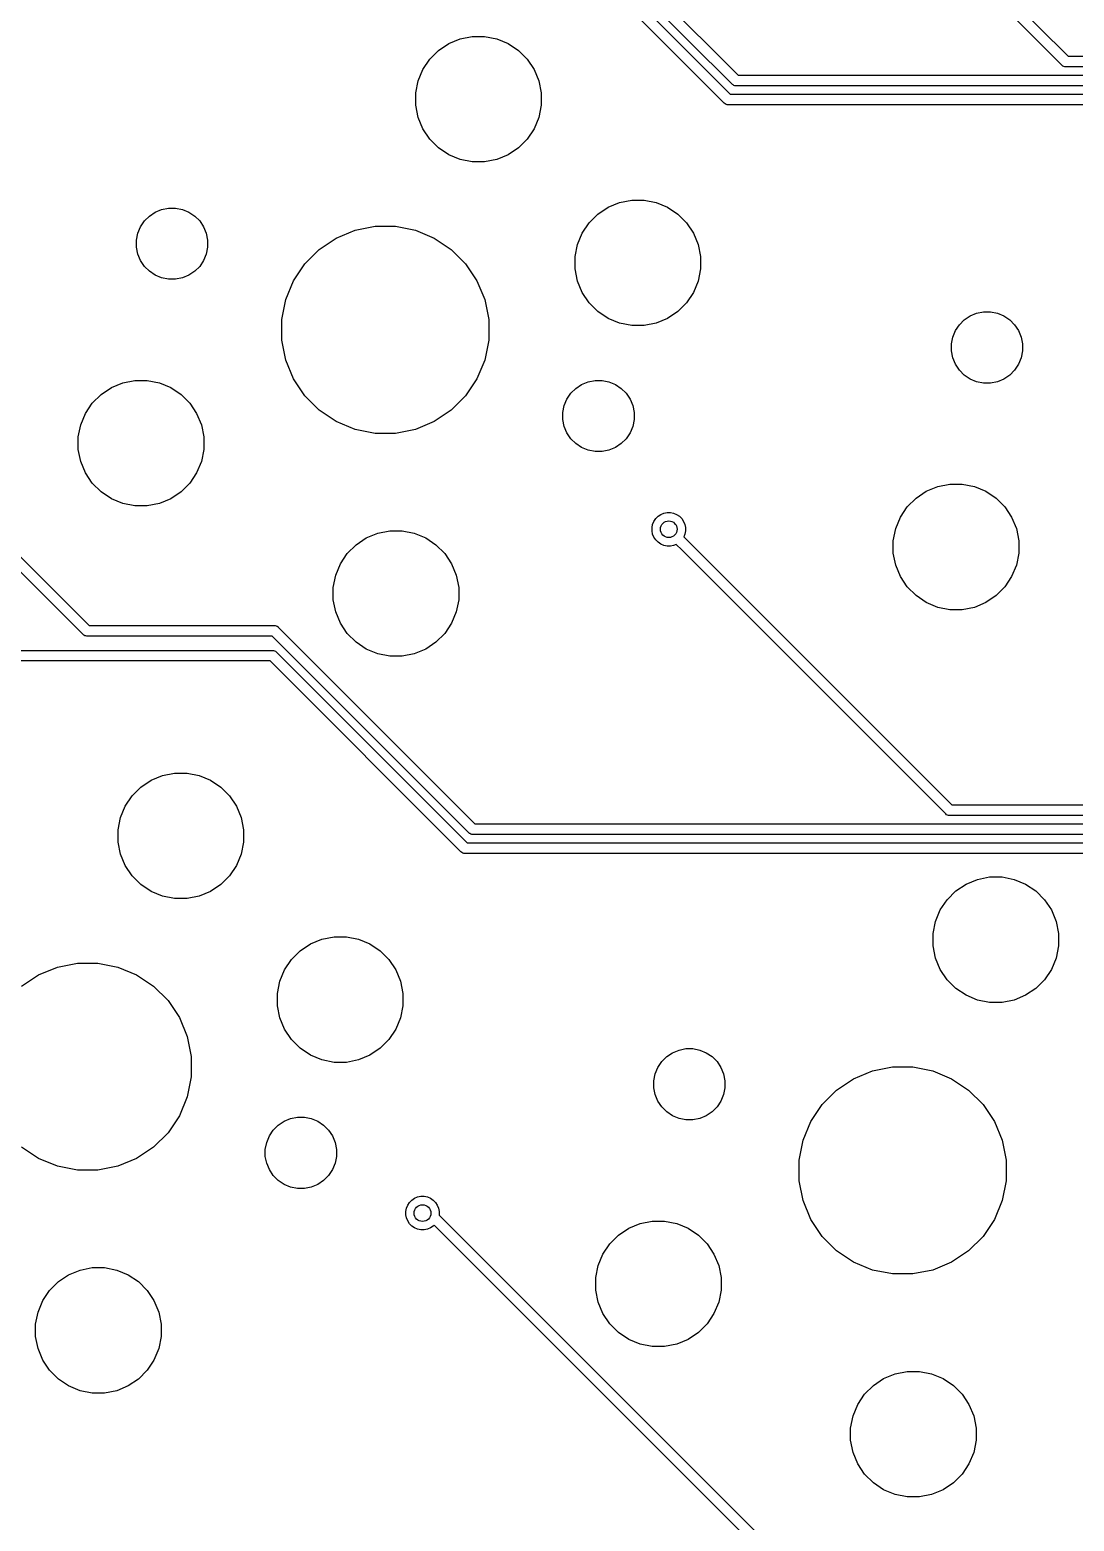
# Model space of a CAD drawing. Extents: x 0.3 to 11, y -13.3 to 4.6.
# Drawn here: x 1.891 to 2.874, y -10.975 to -9.571 of the extents above; entities that cross this region are included whole.
import ezdxf

# ---------------------------------------------------------------- set-up
doc = ezdxf.new("R2010")
doc.units = 0
doc.header["$MEASUREMENT"] = 0
doc.layers.add('BLACK', color=7, linetype='CONTINUOUS')

msp = doc.modelspace()

# ---------------------------------------------------------------- linework, layer by layer
at = {"layer": 'BLACK', "linetype": 'CONTINUOUS'}
for p, q in [((2.8625, -9.60423), (2.67656, -9.41828)), ((2.68363, -9.41121), (2.86828, -9.59587)), ((2.55192, -9.6221), (2.38821, -9.45839)), ((2.39399, -9.45002), (2.5577, -9.61374)), ((2.38658, -9.4679), (2.5503, -9.63161)), ((2.54452, -9.63998), (2.3808, -9.47626)), ((2.27555, -9.59033), (2.28522, -9.58387)), ((2.28522, -9.58387), (2.29597, -9.57942)), ((2.29597, -9.57942), (2.30738, -9.57715)), ((2.30738, -9.57715), (2.31901, -9.57715)), ((2.31901, -9.57715), (2.33042, -9.57942)), ((2.33042, -9.57942), (2.34117, -9.58387)), ((2.34117, -9.58387), (2.35084, -9.59033)), ((2.26086, -9.60823), (2.26732, -9.59856)), ((2.26732, -9.59856), (2.27555, -9.59033)), ((2.35084, -9.59033), (2.35907, -9.59856)), ((2.35907, -9.59856), (2.36553, -9.60823)), ((2.86828, -9.59587), (3.31692, -9.59587)), ((2.25641, -9.61898), (2.26086, -9.60823)), ((2.36553, -9.60823), (2.36998, -9.61898)), ((2.5577, -9.61374), (3.30952, -9.61374)), ((2.86266, -9.60442), (2.8625, -9.60423)), ((2.86342, -9.60504), (2.86266, -9.60442)), ((2.86429, -9.60551), (2.86342, -9.60504)), ((2.86523, -9.60579), (2.86429, -9.60551)), ((2.86621, -9.60589), (2.86523, -9.60579)), ((2.86646, -9.60587), (2.86621, -9.60589)), ((3.3151, -9.60587), (2.86646, -9.60587)), ((2.25414, -9.63039), (2.25641, -9.61898)), ((2.36998, -9.61898), (2.37225, -9.63039)), ((2.55208, -9.62229), (2.55192, -9.6221)), ((2.5523, -9.62247), (2.55208, -9.62229)), ((2.55284, -9.62292), (2.5523, -9.62247)), ((2.55371, -9.62338), (2.55284, -9.62292)), ((2.55465, -9.62367), (2.55371, -9.62338)), ((2.55563, -9.62376), (2.55465, -9.62367)), ((2.55588, -9.62374), (2.55563, -9.62376)), ((3.30769, -9.62374), (2.55588, -9.62374)), ((2.25414, -9.64202), (2.25414, -9.63039)), ((2.25641, -9.65343), (2.25414, -9.64202)), ((2.37225, -9.64202), (2.36998, -9.65343)), ((2.37225, -9.63039), (2.37225, -9.64202)), ((2.54468, -9.64017), (2.54452, -9.63998)), ((2.5452, -9.6406), (2.54468, -9.64017)), ((2.54544, -9.64079), (2.5452, -9.6406)), ((2.54631, -9.64126), (2.54544, -9.64079)), ((2.54725, -9.64154), (2.54631, -9.64126)), ((2.54823, -9.64164), (2.54725, -9.64154)), ((2.54847, -9.64161), (2.54823, -9.64164)), ((3.30029, -9.64161), (2.54847, -9.64161)), ((2.5503, -9.63161), (3.30212, -9.63161)), ((2.26086, -9.66418), (2.25641, -9.65343)), ((2.36998, -9.65343), (2.36553, -9.66418)), ((2.26732, -9.67385), (2.26086, -9.66418)), ((2.36553, -9.66418), (2.35907, -9.67385)), ((2.27555, -9.68207), (2.26732, -9.67385)), ((2.28522, -9.68854), (2.27555, -9.68207)), ((2.35084, -9.68207), (2.34117, -9.68854)), ((2.35907, -9.67385), (2.35084, -9.68207)), ((2.29597, -9.69299), (2.28522, -9.68854)), ((2.30738, -9.69526), (2.29597, -9.69299)), ((2.31901, -9.69526), (2.30738, -9.69526)), ((2.33042, -9.69299), (2.31901, -9.69526)), ((2.34117, -9.68854), (2.33042, -9.69299)), ((2.00881, -9.74259), (2.0149, -9.74007)), ((2.0149, -9.74007), (2.02138, -9.73878)), ((2.02138, -9.73878), (2.02797, -9.73878)), ((2.02797, -9.73878), (2.03445, -9.74007)), ((2.03445, -9.74007), (2.04054, -9.74259)), ((2.42562, -9.74438), (2.43529, -9.73792)), ((2.43529, -9.73792), (2.44604, -9.73347)), ((2.44604, -9.73347), (2.45745, -9.7312)), ((2.45745, -9.7312), (2.46908, -9.7312)), ((2.46908, -9.7312), (2.48049, -9.73347)), ((2.48049, -9.73347), (2.49124, -9.73792)), ((2.49124, -9.73792), (2.50091, -9.74438)), ((1.99246, -9.76251), (1.99499, -9.75641)), ((1.99499, -9.75641), (1.99865, -9.75093)), ((1.99865, -9.75093), (2.00332, -9.74626)), ((2.00332, -9.74626), (2.00881, -9.74259)), ((2.04054, -9.74259), (2.04603, -9.74626)), ((2.04603, -9.74626), (2.0507, -9.75093)), ((2.0507, -9.75093), (2.05436, -9.75641)), ((2.05436, -9.75641), (2.05689, -9.76251)), ((2.19702, -9.7597), (2.21585, -9.75596)), ((2.21585, -9.75596), (2.23504, -9.75596)), ((2.23504, -9.75596), (2.25387, -9.7597)), ((2.41093, -9.76228), (2.41739, -9.75261)), ((2.41739, -9.75261), (2.42562, -9.74438)), ((2.50091, -9.74438), (2.50914, -9.75261)), ((2.50914, -9.75261), (2.5156, -9.76228)), ((1.99118, -9.76898), (1.99246, -9.76251)), ((1.99118, -9.77558), (1.99118, -9.76898)), ((2.05689, -9.76251), (2.05818, -9.76898)), ((2.05818, -9.76898), (2.05818, -9.77558)), ((2.16333, -9.77771), (2.17929, -9.76705)), ((2.17929, -9.76705), (2.19702, -9.7597)), ((2.25387, -9.7597), (2.2716, -9.76705)), ((2.2716, -9.76705), (2.28756, -9.77771)), ((2.40648, -9.77303), (2.41093, -9.76228)), ((2.5156, -9.76228), (2.52005, -9.77303)), ((1.99246, -9.78205), (1.99118, -9.77558)), ((1.99499, -9.78815), (1.99246, -9.78205)), ((2.05689, -9.78205), (2.05436, -9.78815)), ((2.05818, -9.77558), (2.05689, -9.78205)), ((2.14976, -9.79128), (2.16333, -9.77771)), ((2.28756, -9.77771), (2.30113, -9.79128)), ((2.40421, -9.78443), (2.40648, -9.77303)), ((2.40421, -9.79607), (2.40421, -9.78443)), ((2.52005, -9.77303), (2.52232, -9.78443)), ((2.52232, -9.78443), (2.52232, -9.79607)), ((1.99865, -9.79364), (1.99499, -9.78815)), ((2.00332, -9.7983), (1.99865, -9.79364)), ((2.00881, -9.80197), (2.00332, -9.7983)), ((2.04603, -9.7983), (2.04054, -9.80197)), ((2.0507, -9.79364), (2.04603, -9.7983)), ((2.05436, -9.78815), (2.0507, -9.79364)), ((2.13909, -9.80724), (2.14976, -9.79128)), ((2.30113, -9.79128), (2.31179, -9.80724)), ((2.40648, -9.80748), (2.40421, -9.79607)), ((2.52232, -9.79607), (2.52005, -9.80748)), ((2.0149, -9.80449), (2.00881, -9.80197)), ((2.02138, -9.80578), (2.0149, -9.80449)), ((2.02797, -9.80578), (2.02138, -9.80578)), ((2.03445, -9.80449), (2.02797, -9.80578)), ((2.04054, -9.80197), (2.03445, -9.80449)), ((2.13175, -9.82497), (2.13909, -9.80724)), ((2.31179, -9.80724), (2.31914, -9.82497)), ((2.41093, -9.81822), (2.40648, -9.80748)), ((2.52005, -9.80748), (2.5156, -9.81822)), ((2.128, -9.8438), (2.13175, -9.82497)), ((2.31914, -9.82497), (2.32288, -9.8438)), ((2.41739, -9.8279), (2.41093, -9.81822)), ((2.5156, -9.81822), (2.50914, -9.8279)), ((2.42562, -9.83612), (2.41739, -9.8279)), ((2.43529, -9.84259), (2.42562, -9.83612)), ((2.50091, -9.83612), (2.49124, -9.84259)), ((2.50914, -9.8279), (2.50091, -9.83612)), ((2.77062, -9.84396), (2.77611, -9.8403)), ((2.77611, -9.8403), (2.78221, -9.83777)), ((2.78221, -9.83777), (2.78868, -9.83648)), ((2.78868, -9.83648), (2.79528, -9.83648)), ((2.79528, -9.83648), (2.80175, -9.83777)), ((2.80175, -9.83777), (2.80785, -9.8403)), ((2.80785, -9.8403), (2.81333, -9.84396)), ((2.128, -9.86299), (2.128, -9.8438)), ((2.32288, -9.8438), (2.32288, -9.86299)), ((2.44604, -9.84704), (2.43529, -9.84259)), ((2.45745, -9.84931), (2.44604, -9.84704)), ((2.46908, -9.84931), (2.45745, -9.84931)), ((2.48049, -9.84704), (2.46908, -9.84931)), ((2.49124, -9.84259), (2.48049, -9.84704)), ((2.75977, -9.86021), (2.76229, -9.85411)), ((2.76229, -9.85411), (2.76596, -9.84863)), ((2.76596, -9.84863), (2.77062, -9.84396)), ((2.81333, -9.84396), (2.818, -9.84863)), ((2.818, -9.84863), (2.82167, -9.85411)), ((2.82167, -9.85411), (2.82419, -9.86021)), ((2.13175, -9.88182), (2.128, -9.86299)), ((2.32288, -9.86299), (2.31914, -9.88182)), ((2.75848, -9.86668), (2.75977, -9.86021)), ((2.75848, -9.87328), (2.75848, -9.86668)), ((2.82419, -9.86021), (2.82548, -9.86668)), ((2.82548, -9.86668), (2.82548, -9.87328)), ((2.13909, -9.89955), (2.13175, -9.88182)), ((2.31914, -9.88182), (2.31179, -9.89955)), ((2.75977, -9.87975), (2.75848, -9.87328)), ((2.76229, -9.88585), (2.75977, -9.87975)), ((2.82419, -9.87975), (2.82167, -9.88585)), ((2.82548, -9.87328), (2.82419, -9.87975)), ((2.76596, -9.89134), (2.76229, -9.88585)), ((2.77062, -9.896), (2.76596, -9.89134)), ((2.77611, -9.89967), (2.77062, -9.896)), ((2.81333, -9.896), (2.80785, -9.89967)), ((2.818, -9.89134), (2.81333, -9.896)), ((2.82167, -9.88585), (2.818, -9.89134)), ((1.95787, -9.9142), (1.96754, -9.90774)), ((1.96754, -9.90774), (1.97829, -9.90328)), ((1.97829, -9.90328), (1.9897, -9.90102)), ((1.9897, -9.90102), (2.00133, -9.90102)), ((2.00133, -9.90102), (2.01274, -9.90328)), ((2.01274, -9.90328), (2.02348, -9.90774)), ((2.02348, -9.90774), (2.03316, -9.9142)), ((2.14976, -9.91551), (2.13909, -9.89955)), ((2.31179, -9.89955), (2.30113, -9.91551)), ((2.40019, -9.91316), (2.40486, -9.90849)), ((2.40486, -9.90849), (2.41034, -9.90483)), ((2.41034, -9.90483), (2.41644, -9.9023)), ((2.41644, -9.9023), (2.42291, -9.90101)), ((2.42291, -9.90101), (2.42951, -9.90101)), ((2.42951, -9.90101), (2.43598, -9.9023)), ((2.43598, -9.9023), (2.44208, -9.90483)), ((2.44208, -9.90483), (2.44757, -9.90849)), ((2.44757, -9.90849), (2.45223, -9.91316)), ((2.78221, -9.9022), (2.77611, -9.89967)), ((2.78868, -9.90348), (2.78221, -9.9022)), ((2.79528, -9.90348), (2.78868, -9.90348)), ((2.80175, -9.9022), (2.79528, -9.90348)), ((2.80785, -9.89967), (2.80175, -9.9022)), ((1.94318, -9.9321), (1.94964, -9.92242)), ((1.94964, -9.92242), (1.95787, -9.9142)), ((2.03316, -9.9142), (2.04138, -9.92242)), ((2.04138, -9.92242), (2.04785, -9.9321)), ((2.16333, -9.92908), (2.14976, -9.91551)), ((2.30113, -9.91551), (2.28756, -9.92908)), ((2.39271, -9.93121), (2.394, -9.92474)), ((2.394, -9.92474), (2.39652, -9.91864)), ((2.39652, -9.91864), (2.40019, -9.91316)), ((2.45223, -9.91316), (2.4559, -9.91864)), ((2.4559, -9.91864), (2.45842, -9.92474)), ((2.45842, -9.92474), (2.45971, -9.93121)), ((1.93873, -9.94284), (1.94318, -9.9321)), ((2.04785, -9.9321), (2.0523, -9.94284)), ((2.17929, -9.93975), (2.16333, -9.92908)), ((2.28756, -9.92908), (2.2716, -9.93975)), ((2.39271, -9.93781), (2.39271, -9.93121)), ((2.394, -9.94428), (2.39271, -9.93781)), ((2.45971, -9.93781), (2.45842, -9.94428)), ((2.45971, -9.93121), (2.45971, -9.93781)), ((1.94077, -10.14), (1.74979, -9.94899)), ((1.75686, -9.94192), (1.94655, -10.1316)), ((1.93646, -9.95425), (1.93873, -9.94284)), ((2.0523, -9.94284), (2.05457, -9.95425)), ((2.19702, -9.94709), (2.17929, -9.93975)), ((2.21585, -9.95084), (2.19702, -9.94709)), ((2.23504, -9.95084), (2.21585, -9.95084)), ((2.25387, -9.94709), (2.23504, -9.95084)), ((2.2716, -9.93975), (2.25387, -9.94709)), ((2.39652, -9.95038), (2.394, -9.94428)), ((2.40019, -9.95587), (2.39652, -9.95038)), ((2.4559, -9.95038), (2.45223, -9.95587)), ((2.45842, -9.94428), (2.4559, -9.95038)), ((1.93646, -9.96589), (1.93646, -9.95425)), ((1.93873, -9.9773), (1.93646, -9.96589)), ((2.05457, -9.96589), (2.0523, -9.9773)), ((2.05457, -9.95425), (2.05457, -9.96589)), ((2.40486, -9.96053), (2.40019, -9.95587)), ((2.41034, -9.9642), (2.40486, -9.96053)), ((2.41644, -9.96673), (2.41034, -9.9642)), ((2.42291, -9.96801), (2.41644, -9.96673)), ((2.43598, -9.96673), (2.42951, -9.96801)), ((2.44208, -9.9642), (2.43598, -9.96673)), ((2.44757, -9.96053), (2.44208, -9.9642)), ((2.45223, -9.95587), (2.44757, -9.96053)), ((1.94318, -9.98804), (1.93873, -9.9773)), ((2.0523, -9.9773), (2.04785, -9.98804)), ((2.42951, -9.96801), (2.42291, -9.96801)), ((1.94964, -9.99772), (1.94318, -9.98804)), ((2.04785, -9.98804), (2.04138, -9.99772)), ((1.95787, -10.0059), (1.94964, -9.99772)), ((1.96754, -10.0124), (1.95787, -10.0059)), ((2.03316, -10.0059), (2.02348, -10.0124)), ((2.04138, -9.99772), (2.03316, -10.0059)), ((2.72517, -10.0119), (2.73484, -10.0054)), ((2.73484, -10.0054), (2.74559, -10.001)), ((2.74559, -10.001), (2.757, -9.99872)), ((2.757, -9.99872), (2.76863, -9.99872)), ((2.76863, -9.99872), (2.78004, -10.001)), ((2.78004, -10.001), (2.79079, -10.0054)), ((2.79079, -10.0054), (2.80046, -10.0119)), ((1.97829, -10.0169), (1.96754, -10.0124)), ((1.9897, -10.0191), (1.97829, -10.0169)), ((2.00133, -10.0191), (1.9897, -10.0191)), ((2.01274, -10.0169), (2.00133, -10.0191)), ((2.02348, -10.0124), (2.01274, -10.0169)), ((2.71048, -10.0298), (2.71694, -10.0201)), ((2.71694, -10.0201), (2.72517, -10.0119)), ((2.80046, -10.0119), (2.80869, -10.0201)), ((2.80869, -10.0201), (2.81515, -10.0298)), ((2.47657, -10.0396), (2.47718, -10.0365)), ((2.47718, -10.0365), (2.47837, -10.0337)), ((2.47837, -10.0337), (2.48009, -10.0311)), ((2.48009, -10.0311), (2.48228, -10.0289)), ((2.48228, -10.0289), (2.48486, -10.0272)), ((2.48486, -10.0272), (2.48773, -10.026)), ((2.48773, -10.026), (2.49077, -10.0254)), ((2.49077, -10.0254), (2.49387, -10.0254)), ((2.49387, -10.0254), (2.49692, -10.026)), ((2.49692, -10.026), (2.49978, -10.0272)), ((2.49978, -10.0272), (2.50236, -10.0289)), ((2.50236, -10.0289), (2.50456, -10.0311)), ((2.50456, -10.0311), (2.50628, -10.0337)), ((2.50628, -10.0337), (2.50747, -10.0365)), ((2.50747, -10.0365), (2.50807, -10.0396)), ((2.70603, -10.0405), (2.71048, -10.0298)), ((2.81515, -10.0298), (2.8196, -10.0405)), ((2.1979, -10.0558), (2.20758, -10.0493)), ((2.20758, -10.0493), (2.21832, -10.0449)), ((2.21832, -10.0449), (2.22973, -10.0426)), ((2.22973, -10.0426), (2.24137, -10.0426)), ((2.24137, -10.0426), (2.25277, -10.0449)), ((2.25277, -10.0449), (2.26352, -10.0493)), ((2.26352, -10.0493), (2.27319, -10.0558)), ((2.47657, -10.0427), (2.47657, -10.0396)), ((2.47718, -10.0457), (2.47657, -10.0427)), ((2.47837, -10.0486), (2.47718, -10.0457)), ((2.48009, -10.0512), (2.47837, -10.0486)), ((2.48228, -10.0534), (2.48009, -10.0512)), ((2.50747, -10.0457), (2.50645, -10.0482)), ((2.50645, -10.0482), (2.51178, -10.0535)), ((2.50807, -10.0427), (2.50747, -10.0457)), ((2.50807, -10.0396), (2.50807, -10.0427)), ((2.70376, -10.052), (2.70603, -10.0405)), ((2.8196, -10.0405), (2.82187, -10.052)), ((2.18322, -10.0737), (2.18968, -10.064)), ((2.18968, -10.064), (2.1979, -10.0558)), ((2.27319, -10.0558), (2.28142, -10.064)), ((2.28142, -10.064), (2.28788, -10.0737)), ((2.48486, -10.0551), (2.48228, -10.0534)), ((2.48773, -10.0563), (2.48486, -10.0551)), ((2.49077, -10.0569), (2.48773, -10.0563)), ((2.49387, -10.0569), (2.49077, -10.0569)), ((2.49692, -10.0563), (2.49387, -10.0569)), ((2.49938, -10.0553), (2.49692, -10.0563)), ((2.50471, -10.0606), (2.49938, -10.0553)), ((2.75306, -10.309), (2.50471, -10.0606)), ((2.50471, -10.0606), (2.50471, -10.0606)), ((2.51178, -10.0535), (2.51178, -10.0535)), ((2.51178, -10.0535), (2.75884, -10.3006)), ((2.70376, -10.0636), (2.70376, -10.052)), ((2.70603, -10.075), (2.70376, -10.0636)), ((2.82187, -10.0636), (2.8196, -10.075)), ((2.82187, -10.052), (2.82187, -10.0636)), ((2.17876, -10.0844), (2.18322, -10.0737)), ((2.28788, -10.0737), (2.29233, -10.0844)), ((2.71048, -10.0857), (2.70603, -10.075)), ((2.8196, -10.075), (2.81515, -10.0857)), ((2.17649, -10.0958), (2.17876, -10.0844)), ((2.29233, -10.0844), (2.2946, -10.0958)), ((2.71694, -10.0954), (2.71048, -10.0857)), ((2.81515, -10.0857), (2.80869, -10.0954)), ((2.17649, -10.1075), (2.17649, -10.0958)), ((2.2946, -10.0958), (2.2946, -10.1075)), ((2.72517, -10.1036), (2.71694, -10.0954)), ((2.73484, -10.1101), (2.72517, -10.1036)), ((2.80046, -10.1036), (2.79079, -10.1101)), ((2.80869, -10.0954), (2.80046, -10.1036)), ((2.17876, -10.1189), (2.17649, -10.1075)), ((2.18322, -10.1296), (2.17876, -10.1189)), ((2.29233, -10.1189), (2.28788, -10.1296)), ((2.2946, -10.1075), (2.29233, -10.1189)), ((2.74559, -10.1146), (2.73484, -10.1101)), ((2.757, -10.1168), (2.74559, -10.1146)), ((2.76863, -10.1168), (2.757, -10.1168)), ((2.78004, -10.1146), (2.76863, -10.1168)), ((2.79079, -10.1101), (2.78004, -10.1146)), ((1.94655, -10.1316), (2.1207, -10.1316)), ((2.1207, -10.1316), (2.12095, -10.1316)), ((2.12095, -10.1316), (2.12119, -10.1316)), ((2.12119, -10.1316), (2.12193, -10.1317)), ((2.12193, -10.1317), (2.12287, -10.132)), ((2.12287, -10.132), (2.12374, -10.1324)), ((2.12374, -10.1324), (2.1245, -10.1331)), ((2.1245, -10.1331), (2.12466, -10.1333)), ((2.12466, -10.1333), (2.30987, -10.3185)), ((2.18968, -10.1393), (2.18322, -10.1296)), ((2.28788, -10.1296), (2.28142, -10.1393)), ((1.94093, -10.1402), (1.94077, -10.14)), ((1.94169, -10.1408), (1.94093, -10.1402)), ((1.94256, -10.1413), (1.94169, -10.1408)), ((1.9435, -10.1415), (1.94256, -10.1413)), ((1.94448, -10.1416), (1.9435, -10.1415)), ((1.94473, -10.1416), (1.94448, -10.1416)), ((2.11888, -10.1416), (1.94473, -10.1416)), ((2.30409, -10.3268), (2.11888, -10.1416)), ((2.1979, -10.1475), (2.18968, -10.1393)), ((2.20758, -10.154), (2.1979, -10.1475)), ((2.27319, -10.1475), (2.26352, -10.154)), ((2.28142, -10.1393), (2.27319, -10.1475)), ((1.38898, -10.1551), (2.11894, -10.1551)), ((2.11894, -10.1551), (2.11919, -10.1551)), ((2.11919, -10.1551), (2.11944, -10.1551)), ((2.11944, -10.1551), (2.12017, -10.1552)), ((2.12017, -10.1552), (2.12111, -10.1555)), ((2.12111, -10.1555), (2.12198, -10.156)), ((2.12198, -10.156), (2.12274, -10.1566)), ((2.12274, -10.1566), (2.1229, -10.1568)), ((2.1229, -10.1568), (2.30246, -10.3363)), ((2.21832, -10.1584), (2.20758, -10.154)), ((2.22973, -10.1607), (2.21832, -10.1584)), ((2.24137, -10.1607), (2.22973, -10.1607)), ((2.25277, -10.1584), (2.24137, -10.1607)), ((2.26352, -10.154), (2.25277, -10.1584)), ((2.11712, -10.1651), (1.38715, -10.1651)), ((2.29668, -10.3447), (2.11712, -10.1651)), ((2.005, -10.2774), (2.01575, -10.273)), ((2.01575, -10.273), (2.02716, -10.2707)), ((2.02716, -10.2707), (2.03879, -10.2707)), ((2.03879, -10.2707), (2.0502, -10.273)), ((2.0502, -10.273), (2.06095, -10.2774)), ((1.98711, -10.2921), (1.99533, -10.2839)), ((1.99533, -10.2839), (2.005, -10.2774)), ((2.06095, -10.2774), (2.07062, -10.2839)), ((2.07062, -10.2839), (2.07885, -10.2921)), ((1.97619, -10.3125), (1.98064, -10.3018)), ((1.98064, -10.3018), (1.98711, -10.2921)), ((2.07885, -10.2921), (2.08531, -10.3018)), ((2.08531, -10.3018), (2.08976, -10.3125)), ((2.75884, -10.3006), (3.06102, -10.3006)), ((1.97392, -10.3239), (1.97619, -10.3125)), ((2.08976, -10.3125), (2.09203, -10.3239)), ((2.75322, -10.3091), (2.75306, -10.309)), ((2.75398, -10.3098), (2.75322, -10.3091)), ((2.75485, -10.3102), (2.75398, -10.3098)), ((2.75579, -10.3105), (2.75485, -10.3102)), ((2.75653, -10.3106), (2.75579, -10.3105)), ((2.75677, -10.3106), (2.75653, -10.3106)), ((2.75653, -10.3106), (2.75653, -10.3106)), ((2.75702, -10.3106), (2.75677, -10.3106)), ((3.05919, -10.3106), (2.75702, -10.3106)), ((1.97392, -10.3356), (1.97392, -10.3239)), ((2.09203, -10.3239), (2.09203, -10.3356)), ((2.30424, -10.327), (2.30409, -10.3268)), ((2.30478, -10.3275), (2.30424, -10.327)), ((2.30501, -10.3276), (2.30478, -10.3275)), ((2.30587, -10.3281), (2.30501, -10.3276)), ((2.30682, -10.3284), (2.30587, -10.3281)), ((2.3078, -10.3285), (2.30682, -10.3284)), ((2.30804, -10.3285), (2.3078, -10.3285)), ((3.05179, -10.3285), (2.30804, -10.3285)), ((2.30987, -10.3185), (3.05362, -10.3185)), ((1.97619, -10.347), (1.97392, -10.3356)), ((2.09203, -10.3356), (2.08976, -10.347)), ((2.29684, -10.3449), (2.29668, -10.3447)), ((2.2976, -10.3455), (2.29684, -10.3449)), ((2.29847, -10.346), (2.2976, -10.3455)), ((2.29941, -10.3463), (2.29847, -10.346)), ((2.30246, -10.3363), (3.04621, -10.3363)), ((1.98064, -10.3577), (1.97619, -10.347)), ((1.98711, -10.3674), (1.98064, -10.3577)), ((2.08531, -10.3577), (2.07885, -10.3674)), ((2.08976, -10.347), (2.08531, -10.3577)), ((2.30039, -10.3464), (2.29941, -10.3463)), ((2.30064, -10.3463), (2.30039, -10.3464)), ((3.04439, -10.3463), (2.30064, -10.3463)), ((1.99533, -10.3756), (1.98711, -10.3674)), ((2.07885, -10.3674), (2.07062, -10.3756)), ((2.77231, -10.3751), (2.78306, -10.3707)), ((2.78306, -10.3707), (2.79447, -10.3684)), ((2.79447, -10.3684), (2.8061, -10.3684)), ((2.8061, -10.3684), (2.81751, -10.3707)), ((2.81751, -10.3707), (2.82826, -10.3751)), ((2.005, -10.3821), (1.99533, -10.3756)), ((2.01575, -10.3866), (2.005, -10.3821)), ((2.02716, -10.3888), (2.01575, -10.3866)), ((2.0502, -10.3866), (2.03879, -10.3888)), ((2.06095, -10.3821), (2.0502, -10.3866)), ((2.07062, -10.3756), (2.06095, -10.3821)), ((2.75441, -10.3898), (2.76264, -10.3816)), ((2.76264, -10.3816), (2.77231, -10.3751)), ((2.82826, -10.3751), (2.83793, -10.3816)), ((2.83793, -10.3816), (2.84615, -10.3898)), ((2.03879, -10.3888), (2.02716, -10.3888)), ((2.7435, -10.4102), (2.74795, -10.3995)), ((2.74795, -10.3995), (2.75441, -10.3898)), ((2.84615, -10.3898), (2.85262, -10.3995)), ((2.85262, -10.3995), (2.85707, -10.4102)), ((2.74123, -10.4216), (2.7435, -10.4102)), ((2.85707, -10.4102), (2.85934, -10.4216)), ((2.15508, -10.4315), (2.16582, -10.427)), ((2.16582, -10.427), (2.17723, -10.4248)), ((2.17723, -10.4248), (2.18886, -10.4248)), ((2.18886, -10.4248), (2.20027, -10.427)), ((2.20027, -10.427), (2.21102, -10.4315)), ((2.74123, -10.4333), (2.74123, -10.4216)), ((2.85934, -10.4216), (2.85934, -10.4333)), ((2.13718, -10.4462), (2.1454, -10.4379)), ((2.1454, -10.4379), (2.15508, -10.4315)), ((2.21102, -10.4315), (2.22069, -10.4379)), ((2.22069, -10.4379), (2.22892, -10.4462)), ((2.7435, -10.4447), (2.74123, -10.4333)), ((2.85934, -10.4333), (2.85707, -10.4447)), ((1.89907, -10.4606), (1.9168, -10.4533)), ((1.9168, -10.4533), (1.93563, -10.4495)), ((1.93563, -10.4495), (1.95482, -10.4495)), ((1.95482, -10.4495), (1.97365, -10.4533)), ((1.97365, -10.4533), (1.99138, -10.4606)), ((2.12626, -10.4666), (2.13071, -10.4558)), ((2.13071, -10.4558), (2.13718, -10.4462)), ((2.22892, -10.4462), (2.23538, -10.4558)), ((2.23538, -10.4558), (2.23983, -10.4666)), ((2.74795, -10.4554), (2.7435, -10.4447)), ((2.75441, -10.4651), (2.74795, -10.4554)), ((2.85262, -10.4554), (2.84615, -10.4651)), ((2.85707, -10.4447), (2.85262, -10.4554)), ((1.88311, -10.4713), (1.89907, -10.4606)), ((1.99138, -10.4606), (2.00734, -10.4713)), ((2.00734, -10.4713), (2.02091, -10.4848)), ((2.12399, -10.478), (2.12626, -10.4666)), ((2.23983, -10.4666), (2.2421, -10.478)), ((2.76264, -10.4733), (2.75441, -10.4651)), ((2.84615, -10.4651), (2.83793, -10.4733)), ((2.02091, -10.4848), (2.03158, -10.5008)), ((2.12399, -10.4896), (2.12399, -10.478)), ((2.2421, -10.478), (2.2421, -10.4896)), ((2.77231, -10.4798), (2.76264, -10.4733)), ((2.78306, -10.4843), (2.77231, -10.4798)), ((2.79447, -10.4865), (2.78306, -10.4843)), ((2.81751, -10.4843), (2.8061, -10.4865)), ((2.82826, -10.4798), (2.81751, -10.4843)), ((2.83793, -10.4733), (2.82826, -10.4798)), ((2.12626, -10.501), (2.12399, -10.4896)), ((2.2421, -10.4896), (2.23983, -10.501)), ((2.8061, -10.4865), (2.79447, -10.4865)), ((2.03158, -10.5008), (2.03892, -10.5185)), ((2.13071, -10.5118), (2.12626, -10.501)), ((2.13718, -10.5215), (2.13071, -10.5118)), ((2.23538, -10.5118), (2.22892, -10.5215)), ((2.23983, -10.501), (2.23538, -10.5118)), ((2.03892, -10.5185), (2.04267, -10.5374)), ((2.1454, -10.5297), (2.13718, -10.5215)), ((2.22892, -10.5215), (2.22069, -10.5297)), ((2.04267, -10.5374), (2.04267, -10.5566)), ((2.15508, -10.5361), (2.1454, -10.5297)), ((2.16582, -10.5406), (2.15508, -10.5361)), ((2.17723, -10.5429), (2.16582, -10.5406)), ((2.20027, -10.5406), (2.18886, -10.5429)), ((2.21102, -10.5361), (2.20027, -10.5406)), ((2.22069, -10.5297), (2.21102, -10.5361)), ((2.48207, -10.5477), (2.48574, -10.5422)), ((2.48574, -10.5422), (2.49041, -10.5375)), ((2.49041, -10.5375), (2.49589, -10.5339)), ((2.49589, -10.5339), (2.50199, -10.5313)), ((2.50199, -10.5313), (2.50846, -10.53)), ((2.50846, -10.53), (2.51506, -10.53)), ((2.51506, -10.53), (2.52153, -10.5313)), ((2.52153, -10.5313), (2.52763, -10.5339)), ((2.52763, -10.5339), (2.53312, -10.5375)), ((2.53312, -10.5375), (2.53778, -10.5422)), ((2.53778, -10.5422), (2.54145, -10.5477)), ((2.04267, -10.5566), (2.03892, -10.5754)), ((2.18886, -10.5429), (2.17723, -10.5429)), ((2.47826, -10.5602), (2.47955, -10.5538)), ((2.47955, -10.5538), (2.48207, -10.5477)), ((2.54145, -10.5477), (2.54397, -10.5538)), ((2.54397, -10.5538), (2.54526, -10.5602)), ((2.66637, -10.5583), (2.68411, -10.551)), ((2.68411, -10.551), (2.70293, -10.5472)), ((2.70293, -10.5472), (2.72213, -10.5472)), ((2.72213, -10.5472), (2.74095, -10.551)), ((2.74095, -10.551), (2.75869, -10.5583)), ((2.47826, -10.5668), (2.47826, -10.5602)), ((2.47955, -10.5733), (2.47826, -10.5668)), ((2.54526, -10.5668), (2.54397, -10.5733)), ((2.54526, -10.5602), (2.54526, -10.5668)), ((2.63684, -10.5825), (2.65041, -10.569)), ((2.65041, -10.569), (2.66637, -10.5583)), ((2.75869, -10.5583), (2.77464, -10.569)), ((2.77464, -10.569), (2.78822, -10.5825)), ((2.03892, -10.5754), (2.03158, -10.5931)), ((2.48207, -10.5794), (2.47955, -10.5733)), ((2.48574, -10.5849), (2.48207, -10.5794)), ((2.54145, -10.5794), (2.53778, -10.5849)), ((2.54397, -10.5733), (2.54145, -10.5794)), ((2.62618, -10.5985), (2.63684, -10.5825)), ((2.78822, -10.5825), (2.79888, -10.5985)), ((2.03158, -10.5931), (2.02091, -10.6091)), ((2.12464, -10.6021), (2.13013, -10.5984)), ((2.13013, -10.5984), (2.13622, -10.5959)), ((2.13622, -10.5959), (2.14269, -10.5946)), ((2.14269, -10.5946), (2.14929, -10.5946)), ((2.14929, -10.5946), (2.15577, -10.5959)), ((2.15577, -10.5959), (2.16186, -10.5984)), ((2.16186, -10.5984), (2.16735, -10.6021)), ((2.49041, -10.5896), (2.48574, -10.5849)), ((2.49589, -10.5932), (2.49041, -10.5896)), ((2.50199, -10.5958), (2.49589, -10.5932)), ((2.50846, -10.597), (2.50199, -10.5958)), ((2.51506, -10.597), (2.50846, -10.597)), ((2.52153, -10.5958), (2.51506, -10.597)), ((2.52763, -10.5932), (2.52153, -10.5958)), ((2.53312, -10.5896), (2.52763, -10.5932)), ((2.53778, -10.5849), (2.53312, -10.5896)), ((2.61883, -10.6162), (2.62618, -10.5985)), ((2.79888, -10.5985), (2.80623, -10.6162)), ((2.02091, -10.6091), (2.00734, -10.6226)), ((2.11378, -10.6183), (2.11631, -10.6122)), ((2.11631, -10.6122), (2.11997, -10.6067)), ((2.11997, -10.6067), (2.12464, -10.6021)), ((2.16735, -10.6021), (2.17201, -10.6067)), ((2.17201, -10.6067), (2.17568, -10.6122)), ((2.17568, -10.6122), (2.17821, -10.6183)), ((1.89907, -10.6333), (1.88311, -10.6226)), ((2.00734, -10.6226), (1.99138, -10.6333)), ((2.11249, -10.6248), (2.11378, -10.6183)), ((2.11249, -10.6314), (2.11249, -10.6248)), ((2.17821, -10.6183), (2.17949, -10.6248)), ((2.17949, -10.6248), (2.17949, -10.6314)), ((2.61509, -10.6351), (2.61883, -10.6162)), ((2.80623, -10.6162), (2.80997, -10.6351)), ((1.9168, -10.6407), (1.89907, -10.6333)), ((1.93563, -10.6444), (1.9168, -10.6407)), ((1.97365, -10.6407), (1.95482, -10.6444)), ((1.99138, -10.6333), (1.97365, -10.6407)), ((2.11378, -10.6378), (2.11249, -10.6314)), ((2.11631, -10.6439), (2.11378, -10.6378)), ((2.17821, -10.6378), (2.17568, -10.6439)), ((2.17949, -10.6314), (2.17821, -10.6378)), ((2.61509, -10.6543), (2.61509, -10.6351)), ((2.80997, -10.6351), (2.80997, -10.6543)), ((1.95482, -10.6444), (1.93563, -10.6444)), ((2.11997, -10.6494), (2.11631, -10.6439)), ((2.12464, -10.6541), (2.11997, -10.6494)), ((2.13013, -10.6578), (2.12464, -10.6541)), ((2.16735, -10.6541), (2.16186, -10.6578)), ((2.17201, -10.6494), (2.16735, -10.6541)), ((2.17568, -10.6439), (2.17201, -10.6494)), ((2.61883, -10.6731), (2.61509, -10.6543)), ((2.80997, -10.6543), (2.80623, -10.6731)), ((2.13622, -10.6603), (2.13013, -10.6578)), ((2.14269, -10.6616), (2.13622, -10.6603)), ((2.14929, -10.6616), (2.14269, -10.6616)), ((2.15577, -10.6603), (2.14929, -10.6616)), ((2.16186, -10.6578), (2.15577, -10.6603)), ((2.24475, -10.6832), (2.24535, -10.6802)), ((2.24535, -10.6802), (2.24654, -10.6773)), ((2.24654, -10.6773), (2.24826, -10.6748)), ((2.24826, -10.6748), (2.25046, -10.6726)), ((2.25046, -10.6726), (2.25304, -10.6708)), ((2.25304, -10.6708), (2.2559, -10.6696)), ((2.2559, -10.6696), (2.25895, -10.669)), ((2.25895, -10.669), (2.26205, -10.669)), ((2.26205, -10.669), (2.26509, -10.6696)), ((2.26509, -10.6696), (2.26796, -10.6708)), ((2.26796, -10.6708), (2.27054, -10.6726)), ((2.27054, -10.6726), (2.27273, -10.6748)), ((2.27273, -10.6748), (2.27445, -10.6773)), ((2.27445, -10.6773), (2.27564, -10.6802)), ((2.27564, -10.6802), (2.27624, -10.6832)), ((2.62618, -10.6908), (2.61883, -10.6731)), ((2.80623, -10.6731), (2.79888, -10.6908)), ((2.24475, -10.6863), (2.24475, -10.6832)), ((2.24535, -10.6894), (2.24475, -10.6863)), ((2.24654, -10.6922), (2.24535, -10.6894)), ((2.24826, -10.6948), (2.24654, -10.6922)), ((2.25046, -10.697), (2.24826, -10.6948)), ((2.25304, -10.6987), (2.25046, -10.697)), ((2.27054, -10.697), (2.26796, -10.6987)), ((2.27147, -10.6961), (2.27054, -10.697)), ((4.23859, -12.6632), (2.27147, -10.6961)), ((2.27624, -10.6863), (2.27618, -10.6867)), ((2.27618, -10.6867), (4.24695, -12.6574)), ((2.27624, -10.6832), (2.27624, -10.6863)), ((2.45463, -10.699), (2.46537, -10.6945)), ((2.46537, -10.6945), (2.47678, -10.6923)), ((2.47678, -10.6923), (2.48841, -10.6923)), ((2.48841, -10.6923), (2.49982, -10.6945)), ((2.49982, -10.6945), (2.51057, -10.699)), ((2.63684, -10.7068), (2.62618, -10.6908)), ((2.79888, -10.6908), (2.78822, -10.7068)), ((2.2559, -10.6999), (2.25304, -10.6987)), ((2.25895, -10.7005), (2.2559, -10.6999)), ((2.26205, -10.7005), (2.25895, -10.7005)), ((2.26509, -10.6999), (2.26205, -10.7005)), ((2.26796, -10.6987), (2.26509, -10.6999)), ((2.43673, -10.7137), (2.44495, -10.7055)), ((2.44495, -10.7055), (2.45463, -10.699)), ((2.51057, -10.699), (2.52024, -10.7055)), ((2.52024, -10.7055), (2.52847, -10.7137)), ((2.65041, -10.7203), (2.63684, -10.7068)), ((2.78822, -10.7068), (2.77464, -10.7203)), ((2.42581, -10.7341), (2.43026, -10.7234)), ((2.43026, -10.7234), (2.43673, -10.7137)), ((2.52847, -10.7137), (2.53493, -10.7234)), ((2.53493, -10.7234), (2.53938, -10.7341)), ((2.66637, -10.731), (2.65041, -10.7203)), ((2.77464, -10.7203), (2.75869, -10.731)), ((1.92736, -10.7429), (1.93811, -10.7384)), ((1.93811, -10.7384), (1.94952, -10.7361)), ((1.94952, -10.7361), (1.96115, -10.7361)), ((1.96115, -10.7361), (1.97256, -10.7384)), ((1.97256, -10.7384), (1.9833, -10.7429)), ((2.42354, -10.7455), (2.42581, -10.7341)), ((2.53938, -10.7341), (2.54165, -10.7455)), ((2.68411, -10.7384), (2.66637, -10.731)), ((2.70293, -10.7421), (2.68411, -10.7384)), ((2.74095, -10.7384), (2.72213, -10.7421)), ((2.75869, -10.731), (2.74095, -10.7384)), ((1.90946, -10.7576), (1.91769, -10.7493)), ((1.91769, -10.7493), (1.92736, -10.7429)), ((1.9833, -10.7429), (1.99298, -10.7493)), ((1.99298, -10.7493), (2.0012, -10.7576)), ((2.42354, -10.7572), (2.42354, -10.7455)), ((2.54165, -10.7455), (2.54165, -10.7572)), ((2.72213, -10.7421), (2.70293, -10.7421)), ((1.89855, -10.778), (1.903, -10.7672)), ((1.903, -10.7672), (1.90946, -10.7576)), ((2.0012, -10.7576), (2.00767, -10.7672)), ((2.00767, -10.7672), (2.01212, -10.778)), ((2.42581, -10.7686), (2.42354, -10.7572)), ((2.54165, -10.7572), (2.53938, -10.7686)), ((1.89628, -10.7894), (1.89855, -10.778)), ((2.01212, -10.778), (2.01439, -10.7894)), ((2.43026, -10.7793), (2.42581, -10.7686)), ((2.43673, -10.789), (2.43026, -10.7793)), ((2.53493, -10.7793), (2.52847, -10.789)), ((2.53938, -10.7686), (2.53493, -10.7793)), ((1.89628, -10.801), (1.89628, -10.7894)), ((2.01439, -10.7894), (2.01439, -10.801)), ((2.44495, -10.7972), (2.43673, -10.789)), ((2.52847, -10.789), (2.52024, -10.7972)), ((1.89855, -10.8124), (1.89628, -10.801)), ((2.01439, -10.801), (2.01212, -10.8124)), ((2.45463, -10.8037), (2.44495, -10.7972)), ((2.46537, -10.8081), (2.45463, -10.8037)), ((2.47678, -10.8104), (2.46537, -10.8081)), ((2.49982, -10.8081), (2.48841, -10.8104)), ((2.51057, -10.8037), (2.49982, -10.8081)), ((2.52024, -10.7972), (2.51057, -10.8037)), ((1.903, -10.8232), (1.89855, -10.8124)), ((1.90946, -10.8328), (1.903, -10.8232)), ((2.00767, -10.8232), (2.0012, -10.8328)), ((2.01212, -10.8124), (2.00767, -10.8232)), ((2.48841, -10.8104), (2.47678, -10.8104)), ((1.91769, -10.8411), (1.90946, -10.8328)), ((2.0012, -10.8328), (1.99298, -10.8411)), ((2.69466, -10.8406), (2.70541, -10.8361)), ((2.70541, -10.8361), (2.71682, -10.8338)), ((2.71682, -10.8338), (2.72845, -10.8338)), ((2.72845, -10.8338), (2.73986, -10.8361)), ((2.73986, -10.8361), (2.75061, -10.8406)), ((1.92736, -10.8475), (1.91769, -10.8411)), ((1.93811, -10.852), (1.92736, -10.8475)), ((1.9833, -10.8475), (1.97256, -10.852)), ((1.99298, -10.8411), (1.9833, -10.8475)), ((2.67676, -10.8553), (2.68499, -10.847)), ((2.68499, -10.847), (2.69466, -10.8406)), ((2.75061, -10.8406), (2.76028, -10.847)), ((2.76028, -10.847), (2.76851, -10.8553)), ((1.94952, -10.8543), (1.93811, -10.852)), ((1.96115, -10.8543), (1.94952, -10.8543)), ((1.97256, -10.852), (1.96115, -10.8543)), ((2.66585, -10.8757), (2.6703, -10.8649)), ((2.6703, -10.8649), (2.67676, -10.8553)), ((2.76851, -10.8553), (2.77497, -10.8649)), ((2.77497, -10.8649), (2.77942, -10.8757)), ((2.66358, -10.8871), (2.66585, -10.8757)), ((2.77942, -10.8757), (2.78169, -10.8871)), ((2.66358, -10.8987), (2.66358, -10.8871)), ((2.78169, -10.8871), (2.78169, -10.8987)), ((2.66585, -10.9101), (2.66358, -10.8987)), ((2.78169, -10.8987), (2.77942, -10.9101)), ((2.6703, -10.9209), (2.66585, -10.9101)), ((2.67676, -10.9305), (2.6703, -10.9209)), ((2.77497, -10.9209), (2.76851, -10.9305)), ((2.77942, -10.9101), (2.77497, -10.9209)), ((2.68499, -10.9388), (2.67676, -10.9305)), ((2.76851, -10.9305), (2.76028, -10.9388)), ((2.69466, -10.9452), (2.68499, -10.9388)), ((2.70541, -10.9497), (2.69466, -10.9452)), ((2.71682, -10.952), (2.70541, -10.9497)), ((2.73986, -10.9497), (2.72845, -10.952)), ((2.75061, -10.9452), (2.73986, -10.9497)), ((2.76028, -10.9388), (2.75061, -10.9452)), ((2.72845, -10.952), (2.71682, -10.952))]:
    msp.add_line(p, q, dxfattribs=at)
at = {"layer": 'BLACK'}
for centre in [(2.49232, -10.0411), (2.2605, -10.6848)]:
    msp.add_circle(centre, 0.00787, dxfattribs=at)

doc.saveas('drawing.dxf')
